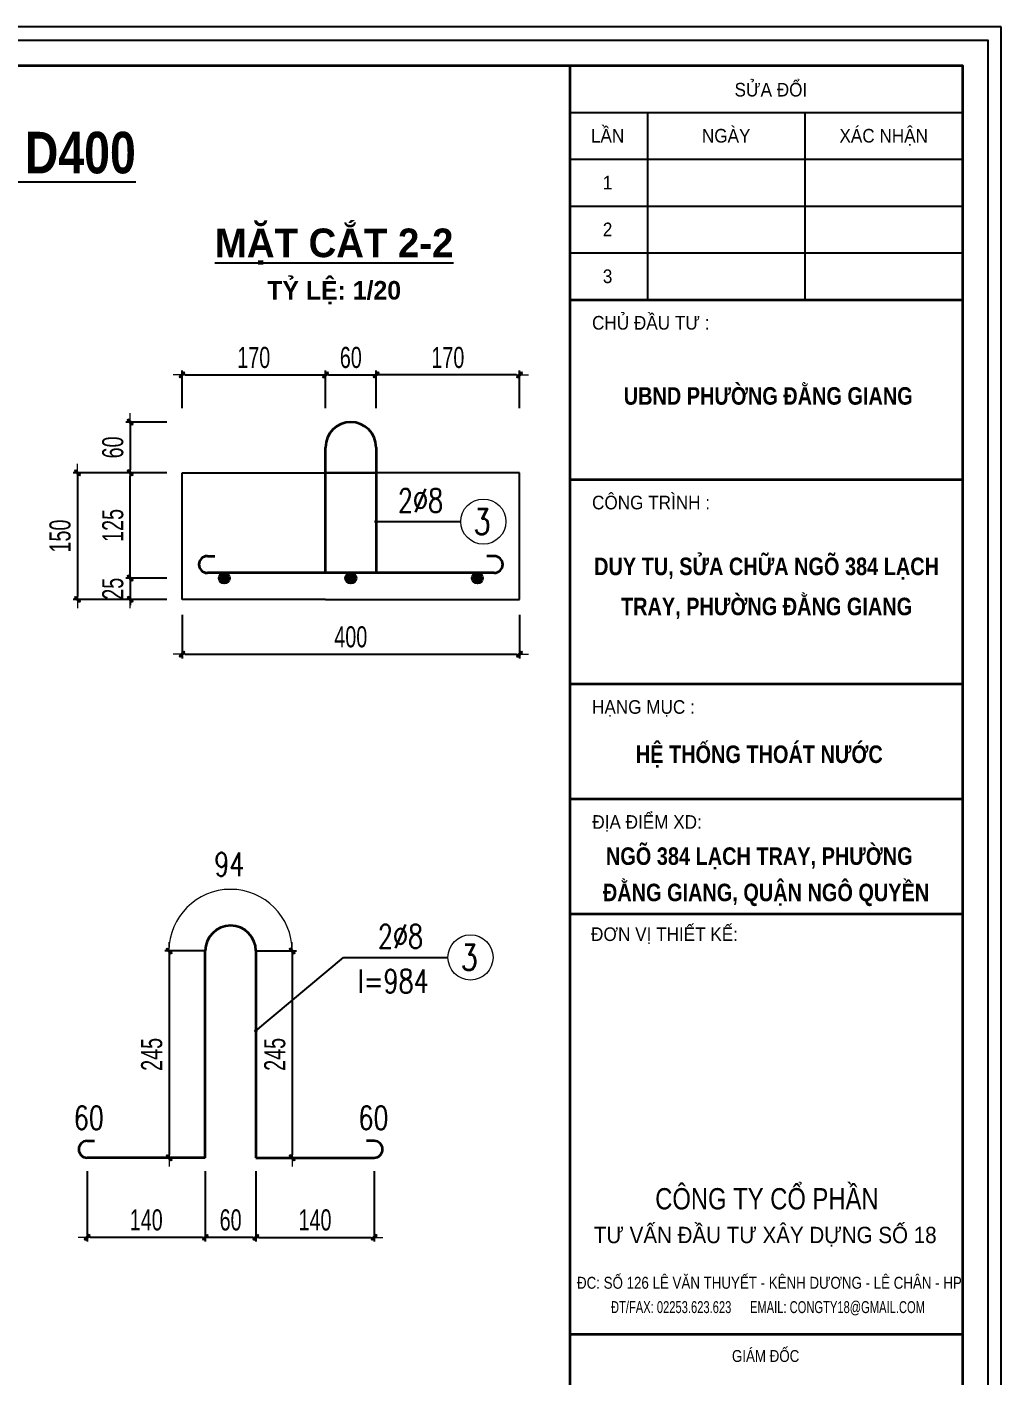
# Model space of a CAD drawing. Header units: inches. Extents: x 2792 to 53517, y -20644 to 27576.
# Drawn here: x 40923 to 43231, y 16798 to 19994 of the extents above; entities that cross this region are included whole.
import ezdxf
from ezdxf.enums import TextEntityAlignment as Align

# ---------------------------------------------------------------- set-up
doc = ezdxf.new("R2010")
doc.units = ezdxf.units.IN
doc.header["$MEASUREMENT"] = 0
for name, color, linetype, lineweight in [('2 - Text2', 2, 'Continuous', 20), ('LC Dim', 8, 'Continuous', 18), ('LC Net thay', 7, 'Continuous', 25), ('LC Text2', 7, 'Continuous', 25), ('THEP', 1, 'Continuous', 35)]:
    doc.layers.add(name, color=color, linetype=linetype, lineweight=lineweight)
for name, color, linetype in [('BT7-THAY', 7, 'Continuous'), ('ENTTNTHIETKE1', 2, 'Continuous'), ('KHUNGTEN', 5, 'Continuous'), ('T.bao', 6, 'Continuous'), ('TXT', 5, 'Continuous')]:
    doc.layers.add(name, color=color, linetype=linetype)
doc.styles.add('EG 1', font='')
doc.styles.add('HOATBIF', font='hoatbif.shx', dxfattribs={"width": 0.7})
doc.styles.add('LC 1', font='')
doc.styles.add('LC 3', font='vnsimli.shx', dxfattribs={"width": 0.75})
doc.styles.add('LC3', font='', dxfattribs={"width": 0.8})
doc.styles.add('style1', font='')
doc.styles.add('T2', font='', dxfattribs={"width": 0.8})
doc.styles.add('VnAvantH-B', font='')
doc.styles.get('EG 1').set_extended_font_data('.VnAvantH', bold=True)
doc.styles.get('LC 1').set_extended_font_data('.VnAvantH', bold=True)
doc.styles.get('LC3').set_extended_font_data('.VnArialH', bold=True)
doc.styles.get('style1').set_extended_font_data('.VnAvantH')
doc.styles.get('T2').set_extended_font_data('.VnArialH')
doc.styles.get('VnAvantH-B').set_extended_font_data('.VnAvantH', bold=True)
doc.dimstyles.new('1-100(1-25)', dxfattribs={"dimscale": 25, "dimtxt": 2.5, "dimasz": 0.35, "dimexe": 0.5, "dimexo": 0, "dimgap": 0.8, "dimtad": 1, "dimdec": 0, "dimzin": 0, "dimdsep": 46, "dimtxsty": 'HOATBIF', "dimblk1": 'DOT', "dimblk2": 'DOT', "dimsah": 1, "dimcen": -1, "dimdle": 1, "dimclrd": 256, "dimclre": 256, "dimclrt": 4, "dimadec": 3, "dimazin": 2, "dimtfac": 0.3333333333333333, "dimtdec": 0, "dimtix": 1, "dimtmove": 2, "dimatfit": 3, "dimldrblk": 'DOT', "dimfxl": 1, "dimtvp": 0.8333333333333331, "dimtolj": 1, "dimtzin": 0, "dimarcsym": 0})

# ---------------------------------------------------------------- blocks, each defined once
blk = doc.blocks.new('khung vpn')
at = {"layer": 'Defpoints'}
for p, q in [((52556.45964432618, -4195.445519303803), (52498.75819758818, -4195.445519303803)), ((52556.45964432618, -4235.275694307393), (52556.45964432618, -4195.445519303803))]:
    blk.add_line(p, q, dxfattribs=at)
at = {"layer": 'KHUNGTEN'}
blk.add_lwpolyline([(52556.24304850244, -4234.884980830777), (52502.04792260095, -4234.884980830777), (52502.04792260095, -4195.662115130224), (52556.24304850244, -4195.662115130224)], close=True, dxfattribs=at)
at = {"layer": 'T.bao'}
for p, q in [((52549.44289181817, -4196.835486807197), (52555.83215303945, -4196.835486807197)), ((52550.70276760024, -4196.835486807197), (52550.70276760024, -4199.88539166286)), ((52553.26746031984, -4196.835486807197), (52553.26746031984, -4199.88539166286)), ((52549.44289181817, -4197.597963021079), (52555.83215303945, -4197.597963021079)), ((52549.44289181817, -4198.360439235052), (52555.83215303945, -4198.360439235052)), ((52549.44289181817, -4199.122915448978), (52555.83215303945, -4199.122915448978))]:
    blk.add_line(p, q, dxfattribs=at)
at = {"layer": 'THEP'}
for p, q in [((52549.44289181817, -4199.88539166286), (52555.83215303945, -4199.88539166286)), ((52549.44289181817, -4202.810375340749), (52555.83215303945, -4202.810375340749)), ((52549.44289181817, -4206.13754427426), (52555.83215303945, -4206.13754427426)), ((52549.44289181817, -4208.009076799373), (52555.83215303945, -4208.009076799373)), ((52549.44289181817, -4209.880609324487), (52555.83215303945, -4209.880609324487)), ((52549.44289181817, -4216.72111021527), (52555.83215303945, -4216.72111021527))]:
    blk.add_line(p, q, dxfattribs=at)
for points in [[(52555.83215303945, -4234.474085367845), (52502.45881806394, -4234.474085367845), (52502.45881806394, -4196.073010593269), (52555.83215303945, -4196.073010593269)], [(52555.83215303945, -4196.073010593269), (52555.83215303945, -4234.474085367845), (52549.44289181817, -4234.474085367845), (52549.44289181817, -4196.073010593269)]]:
    blk.add_lwpolyline(points, close=True, dxfattribs=at)
at = {"layer": 'TXT', "linetype": 'Continuous'}
blk.add_line((52555.83215303945, -4196.073010593269), (52555.83215303945, -4234.474085367845), dxfattribs=at)
at = {"layer": 'BT7-THAY', "linetype": 'ByBlock', "style": 'VnAvantH-B', "width": 0.8500000011222866}
for s, p in [('ubnd ph\xadêng §»NG GIANG', (52552.6695148174, -4201.592412668494)), ('hÖ thèng tho¸t n\xadíc', (52552.52450194196, -4207.423511410011)), ('ngâ 384 L¹CH TRAY, PH¦êNG', (52552.52450194196, -4209.081643928986)), ('§»NG GIANG, quËn ng« quyÒn', (52552.63446091265, -4209.672588918063))]:
    blk.add_text(s, height=0.2851237116029671, dxfattribs=at).set_placement(p, align=Align.CENTER)
at = {"layer": 'BT7-THAY', "insert": (52552.64253074035, -4204.080975829308), "char_height": 0.2851237116029671, "width": 6.524099126571677, "attachment_point": 2, "line_spacing_factor": 1.372150999519948, "style": 'VnAvantH-B'}
blk.add_mtext('{\\W0.85;duy tu, söa ch÷a NGâ 384 L¹CH TRAY, PH¦êNG §»NG GIANG}', dxfattribs=at)
at = {"layer": 'TXT', "linetype": 'Continuous'}
for s, height, style, width, p in [('söa ®æi', 0.221811262235822, 'T2', 0.9, (52552.71293216425, -4196.577089066705)), ('lÇn', 0.221811262235822, 'T2', 0.9, (52550.05448000691, -4197.326304958766)), ('ngµy', 0.221811262235822, 'T2', 0.9, (52551.98511396004, -4197.326304958766)), ('x¸c nhËn', 0.221811262235822, 'T2', 0.9, (52554.54980667964, -4197.326304958766)), ('1', 0.221811262235822, 'T2', 0.9, (52550.05448000691, -4198.088781172693)), ('2', 0.221811262235822, 'T2', 0.9, (52550.05448000691, -4198.85125738662)), ('3', 0.221811262235822, 'T2', 0.9, (52550.05448000691, -4199.613733600548)), ('c«ng ty cæ phÇn', 0.346580097243472, 'T2', 0.8, (52552.64821081804, -4214.688684279779)), ('®c: sè 126 lª v¨n thuyÕt - kªnh d\xad¬ng - lª ch©n - hp', 0.1940848544563443, 'T2', 0.8, (52552.68916620999, -4215.979650581708)), ('§T/fax: 02253.623.623      Email: Congty18@gmail.com', 0.1940848544563443, 'style1', 0.7, (52552.66567721473, -4216.375771828277))]:
    blk.add_text(s, height=height, dxfattribs=dict(at, style=style, width=width)).set_placement(p, align=Align.CENTER)
at = {"layer": 'TXT', "linetype": 'Continuous', "style": 'T2'}
for s, height, width, p in [('chñ ®Çu t\xad :', 0.221811262235822, 0.9, (52549.8016593474, -4200.370603799054)), ('c«ng tr×nh :', 0.221811262235822, 0.9, (52549.8016593474, -4203.295587476874)), ('h¹ng môc :', 0.221811262235822, 0.9, (52549.8016593474, -4206.622756410431)), ('®Þa ®iÓm xd:', 0.221811262235822, 0.9, (52549.80643529732, -4208.494288935544)), ('®¬n vÞ thiÕt kÕ:', 0.221811262235822, 0.9, (52549.78481783982, -4210.320213736409)), ('gi¸m ®èc', 0.1940848544563443, 0.8, (52552.07928472361, -4217.171115907205))]:
    blk.add_text(s, height=height, dxfattribs=dict(at, width=width)).set_placement(p)
at = {"layer": 'TXT', "linetype": 'Continuous', "style": 'T2', "width": 0.9}
blk.add_text('t\xad vÊn ®Çu t\xad x©y dùng sè 18', height=0.2661735146829865, dxfattribs=at).set_placement((52552.62071698596, -4215.09385428579), align=Align.MIDDLE)
blk = doc.blocks.new('TIEUDE1')
at = {"layer": '2 - Text2', "color": 7, "style": 'EG 1'}
blk.add_attdef('TIªU§Ò', text='', height=5, dxfattribs=at).set_placement((0, 0), align=Align.BOTTOM_CENTER)
blk.add_attdef('TL', text='', height=3, dxfattribs=at).set_placement((0, -2), align=Align.TOP_CENTER)
blk = doc.blocks.new('DOT')
at = {"layer": 'LC Dim'}
blk.add_line((-3, 0), (3, 0), dxfattribs=at)
at = {"layer": 'LC Dim', "color": 4}
blk.add_line((-1, -1), (1, 1), dxfattribs=at)
blk.add_lwpolyline([(0.5, 1), (-1, -0.5), (-0.5, -1), (1, 0.5)], close=True, dxfattribs=at)
blk = doc.blocks.new('*D170')
at = {"layer": 'Defpoints', "color": 0, "transparency": 16777216}
for p in [(41290.43162835256, 18601.86355338804), (42090.43162835256, 18601.86355338804), (42090.43162835256, 18508.36828592513)]:
    blk.add_point(p, dxfattribs=at)
at = {"layer": 'LC Dim', "lineweight": -2, "transparency": 16777216}
for p, q in [((41290.43162835256, 18601.86355338804), (41290.43162835256, 18498.36828592513)), ((42090.43162835256, 18601.86355338804), (42090.43162835256, 18498.36828592513)), ((41297.43162835256, 18508.36828592513), (42083.43162835256, 18508.36828592513))]:
    blk.add_line(p, q, dxfattribs=at)
at = {"layer": 'LC Dim', "lineweight": -2, "transparency": 16777216, "xscale": 7, "yscale": 7, "zscale": 7, "rotation": 180}
blk.add_blockref('DOT', (41290.43162835256, 18508.36828592513), dxfattribs=at)
at = {"layer": 'LC Dim', "lineweight": -2, "transparency": 16777216, "xscale": 7, "yscale": 7, "zscale": 7}
blk.add_blockref('DOT', (42090.43162835256, 18508.36828592513), dxfattribs=at)
at = {"layer": 'LC Dim', "color": 4, "transparency": 16777216, "insert": (41690.43162835256, 18549.36828592513), "char_height": 50, "attachment_point": 5, "style": 'HOATBIF'}
blk.add_mtext('\\A1;400', dxfattribs=at)
blk = doc.blocks.new('_Dot')
at = {"color": 0, "linetype": 'ByBlock', "lineweight": -2}
blk.add_line((-0.5, 0), (-1, 0), dxfattribs=at)
at = {"color": 0, "linetype": 'ByBlock', "const_width": 0.5}
blk.add_lwpolyline([(-0.25, 0, 1), (0.25, 0, 1)], format="xyb", close=True, dxfattribs=at)
blk = doc.blocks.new('*D171')
at = {"layer": 'Defpoints', "color": 0, "transparency": 16777216}
for p in [(41630.43162835256, 19170.18196609663), (41290.43162835256, 19091.65750530642), (41630.43162835256, 19091.65750530642)]:
    blk.add_point(p, dxfattribs=at)
at = {"layer": 'LC Dim', "lineweight": -2, "transparency": 16777216}
for p, q in [((41290.43162835256, 19091.65750530642), (41290.43162835256, 19180.18196609663)), ((41630.43162835256, 19091.65750530642), (41630.43162835256, 19180.18196609663)), ((41297.43162835256, 19170.18196609663), (41623.43162835256, 19170.18196609663))]:
    blk.add_line(p, q, dxfattribs=at)
at = {"layer": 'LC Dim', "lineweight": -2, "transparency": 16777216, "xscale": 7, "yscale": 7, "zscale": 7, "rotation": 180}
blk.add_blockref('DOT', (41290.43162835256, 19170.18196609663), dxfattribs=at)
at = {"layer": 'LC Dim', "lineweight": -2, "transparency": 16777216, "xscale": 7, "yscale": 7, "zscale": 7}
blk.add_blockref('DOT', (41630.43162835256, 19170.18196609663), dxfattribs=at)
at = {"layer": 'LC Dim', "color": 4, "transparency": 16777216, "insert": (41460.43162835256, 19211.18196609663), "char_height": 50, "attachment_point": 5, "style": 'HOATBIF'}
blk.add_mtext('\\A1;170', dxfattribs=at)
blk = doc.blocks.new('*D172')
at = {"layer": 'Defpoints', "color": 0, "transparency": 16777216}
for p in [(41254.49516196825, 19058.36355338805), (41167.54866012558, 18938.36355338805), (41254.49516196825, 18938.36355338805)]:
    blk.add_point(p, dxfattribs=at)
at = {"layer": 'LC Dim', "lineweight": -2, "transparency": 16777216}
for p, q in [((41254.49516196825, 19058.36355338805), (41157.54866012558, 19058.36355338805)), ((41167.54866012558, 19051.36355338805), (41167.54866012558, 18945.36355338805)), ((41254.49516196825, 18938.36355338805), (41157.54866012558, 18938.36355338805))]:
    blk.add_line(p, q, dxfattribs=at)
at = {"layer": 'LC Dim', "lineweight": -2, "transparency": 16777216, "xscale": 7, "yscale": 7, "zscale": 7}
for p, rotation in [((41167.54866012558, 19058.36355338805), 90), ((41167.54866012558, 18938.36355338805), 270)]:
    blk.add_blockref('DOT', p, dxfattribs=dict(at, rotation=rotation))
at = {"layer": 'LC Dim', "color": 4, "transparency": 16777216, "insert": (41126.54866012558, 18998.36355338803), "char_height": 50, "attachment_point": 5, "rotation": 90, "style": 'HOATBIF'}
blk.add_mtext('\\A1;60', dxfattribs=at)
blk = doc.blocks.new('*D197')
at = {"layer": 'Defpoints', "color": 0, "transparency": 16777216}
for p in [(41345.60057375843, 17283.61890451564), (41465.60057375843, 17283.61890451564), (41345.60057375843, 17126.88262430439)]:
    blk.add_point(p, dxfattribs=at)
at = {"layer": 'LC Dim', "lineweight": -2, "transparency": 16777216}
for p, q in [((41345.60057375843, 17283.61890451564), (41345.60057375843, 17116.88262430439)), ((41465.60057375843, 17283.61890451564), (41465.60057375843, 17116.88262430439)), ((41458.60057375843, 17126.88262430439), (41352.60057375843, 17126.88262430439))]:
    blk.add_line(p, q, dxfattribs=at)
at = {"layer": 'LC Dim', "lineweight": -2, "transparency": 16777216, "xscale": 7, "yscale": 7, "zscale": 7, "rotation": 180}
blk.add_blockref('DOT', (41345.60057375843, 17126.88262430439), dxfattribs=at)
at = {"layer": 'LC Dim', "lineweight": -2, "transparency": 16777216, "xscale": 7, "yscale": 7, "zscale": 7}
blk.add_blockref('DOT', (41465.60057375843, 17126.88262430439), dxfattribs=at)
at = {"layer": 'LC Dim', "color": 4, "transparency": 16777216, "insert": (41405.60057375843, 17167.88262430439), "char_height": 50, "attachment_point": 5, "style": 'HOATBIF'}
blk.add_mtext('\\A1;60', dxfattribs=at)
blk = doc.blocks.new('*D198')
at = {"layer": 'Defpoints', "color": 0, "transparency": 16777216}
for p in [(41345.60057375844, 17805.36355338805), (41259.73996016359, 17315.36355338805), (41345.60057375844, 17315.36355338805)]:
    blk.add_point(p, dxfattribs=at)
at = {"layer": 'LC Dim', "lineweight": -2, "transparency": 16777216}
for p, q in [((41345.60057375844, 17805.36355338805), (41249.73996016359, 17805.36355338805)), ((41259.73996016359, 17798.36355338805), (41259.73996016359, 17322.36355338805)), ((41345.60057375844, 17315.36355338805), (41249.73996016359, 17315.36355338805))]:
    blk.add_line(p, q, dxfattribs=at)
at = {"layer": 'LC Dim', "lineweight": -2, "transparency": 16777216, "xscale": 7, "yscale": 7, "zscale": 7}
for p, rotation in [((41259.73996016359, 17805.36355338805), 90), ((41259.73996016359, 17315.36355338805), 270)]:
    blk.add_blockref('DOT', p, dxfattribs=dict(at, rotation=rotation))
at = {"layer": 'LC Dim', "color": 4, "transparency": 16777216, "insert": (41218.73996016359, 17560.36355338803), "char_height": 50, "attachment_point": 5, "rotation": 90, "style": 'HOATBIF'}
blk.add_mtext('\\A1;245', dxfattribs=at)
blk = doc.blocks.new('*D199')
at = {"layer": 'Defpoints', "color": 0, "transparency": 16777216}
for p in [(41065.60057375843, 17283.61890451564), (41345.60057375843, 17283.61890451564), (41065.60057375843, 17126.88262430439)]:
    blk.add_point(p, dxfattribs=at)
at = {"layer": 'LC Dim', "lineweight": -2, "transparency": 16777216}
for p, q in [((41065.60057375843, 17283.61890451564), (41065.60057375843, 17116.88262430439)), ((41345.60057375843, 17283.61890451564), (41345.60057375843, 17116.88262430439)), ((41338.60057375843, 17126.88262430439), (41072.60057375843, 17126.88262430439))]:
    blk.add_line(p, q, dxfattribs=at)
at = {"layer": 'LC Dim', "lineweight": -2, "transparency": 16777216, "xscale": 7, "yscale": 7, "zscale": 7, "rotation": 180}
blk.add_blockref('DOT', (41065.60057375843, 17126.88262430439), dxfattribs=at)
at = {"layer": 'LC Dim', "lineweight": -2, "transparency": 16777216, "xscale": 7, "yscale": 7, "zscale": 7}
blk.add_blockref('DOT', (41345.60057375843, 17126.88262430439), dxfattribs=at)
at = {"layer": 'LC Dim', "color": 4, "transparency": 16777216, "insert": (41205.60057375843, 17167.88262430439), "char_height": 50, "attachment_point": 5, "style": 'HOATBIF'}
blk.add_mtext('\\A1;140', dxfattribs=at)
blk = doc.blocks.new('*D200')
at = {"layer": 'Defpoints', "color": 0, "transparency": 16777216}
for p in [(41465.60057375844, 17805.36355338805), (41465.60057375844, 17315.36355338805), (41551.46118735638, 17315.36355338805)]:
    blk.add_point(p, dxfattribs=at)
at = {"layer": 'LC Dim', "lineweight": -2, "transparency": 16777216}
for p, q in [((41465.60057375844, 17805.36355338805), (41561.46118735638, 17805.36355338805)), ((41551.46118735638, 17798.36355338805), (41551.46118735638, 17322.36355338805)), ((41465.60057375844, 17315.36355338805), (41561.46118735638, 17315.36355338805))]:
    blk.add_line(p, q, dxfattribs=at)
at = {"layer": 'LC Dim', "lineweight": -2, "transparency": 16777216, "xscale": 7, "yscale": 7, "zscale": 7}
for p, rotation in [((41551.46118735638, 17805.36355338805), 90), ((41551.46118735638, 17315.36355338805), 270)]:
    blk.add_blockref('DOT', p, dxfattribs=dict(at, rotation=rotation))
at = {"layer": 'LC Dim', "color": 4, "transparency": 16777216, "insert": (41510.46118735638, 17560.36355338803), "char_height": 50, "attachment_point": 5, "rotation": 90, "style": 'HOATBIF'}
blk.add_mtext('\\A1;245', dxfattribs=at)
blk = doc.blocks.new('*D201')
at = {"layer": 'Defpoints', "color": 0, "transparency": 16777216}
for p in [(41465.60057375843, 17283.61890451564), (41745.60057375843, 17283.61890451564), (41745.60057375843, 17126.88262430439)]:
    blk.add_point(p, dxfattribs=at)
at = {"layer": 'LC Dim', "lineweight": -2, "transparency": 16777216}
for p, q in [((41465.60057375843, 17283.61890451564), (41465.60057375843, 17116.88262430439)), ((41745.60057375843, 17283.61890451564), (41745.60057375843, 17116.88262430439)), ((41472.60057375843, 17126.88262430439), (41738.60057375843, 17126.88262430439))]:
    blk.add_line(p, q, dxfattribs=at)
at = {"layer": 'LC Dim', "lineweight": -2, "transparency": 16777216, "xscale": 7, "yscale": 7, "zscale": 7, "rotation": 180}
blk.add_blockref('DOT', (41465.60057375843, 17126.88262430439), dxfattribs=at)
at = {"layer": 'LC Dim', "lineweight": -2, "transparency": 16777216, "xscale": 7, "yscale": 7, "zscale": 7}
blk.add_blockref('DOT', (41745.60057375843, 17126.88262430439), dxfattribs=at)
at = {"layer": 'LC Dim', "color": 4, "transparency": 16777216, "insert": (41605.60057375843, 17167.88262430439), "char_height": 50, "attachment_point": 5, "style": 'HOATBIF'}
blk.add_mtext('\\A1;140', dxfattribs=at)
blk = doc.blocks.new('*D202')
at = {"layer": 'Defpoints', "color": 0, "transparency": 16777216}
for p in [(41254.49516196825, 18688.71857568855), (41167.54866012558, 18638.36355338805), (41254.49516196825, 18638.36355338805)]:
    blk.add_point(p, dxfattribs=at)
at = {"layer": 'LC Dim', "lineweight": -2, "transparency": 16777216}
for p, q in [((41167.54866012558, 18695.71857568855), (41167.54866012558, 18702.71857568855)), ((41254.49516196825, 18688.71857568855), (41157.54866012558, 18688.71857568855)), ((41167.54866012558, 18688.71857568855), (41167.54866012558, 18638.36355338805)), ((41254.49516196825, 18638.36355338805), (41157.54866012558, 18638.36355338805)), ((41167.54866012558, 18631.36355338805), (41167.54866012558, 18624.36355338805))]:
    blk.add_line(p, q, dxfattribs=at)
at = {"layer": 'LC Dim', "lineweight": -2, "transparency": 16777216, "xscale": 7, "yscale": 7, "zscale": 7}
for p, rotation in [((41167.54866012558, 18688.71857568855), 270), ((41167.54866012558, 18638.36355338805), 90)]:
    blk.add_blockref('DOT', p, dxfattribs=dict(at, rotation=rotation))
at = {"layer": 'LC Dim', "color": 4, "transparency": 16777216, "insert": (41126.54866012558, 18663.54106453828), "char_height": 50, "attachment_point": 5, "rotation": 90, "style": 'HOATBIF'}
blk.add_mtext('\\A1;25', dxfattribs=at)
blk = doc.blocks.new('*D203')
at = {"layer": 'Defpoints', "color": 0, "transparency": 16777216}
for p in [(41254.49516196825, 18938.36355338805), (41042.54866012558, 18638.36355338805), (41254.49516196825, 18638.36355338805)]:
    blk.add_point(p, dxfattribs=at)
at = {"layer": 'LC Dim', "lineweight": -2, "transparency": 16777216}
for p, q in [((41254.49516196825, 18938.36355338805), (41032.54866012558, 18938.36355338805)), ((41042.54866012558, 18931.36355338805), (41042.54866012558, 18645.36355338805)), ((41254.49516196825, 18638.36355338805), (41032.54866012558, 18638.36355338805))]:
    blk.add_line(p, q, dxfattribs=at)
at = {"layer": 'LC Dim', "lineweight": -2, "transparency": 16777216, "xscale": 7, "yscale": 7, "zscale": 7}
for p, rotation in [((41042.54866012558, 18938.36355338805), 90), ((41042.54866012558, 18638.36355338805), 270)]:
    blk.add_blockref('DOT', p, dxfattribs=dict(at, rotation=rotation))
at = {"layer": 'LC Dim', "color": 4, "transparency": 16777216, "insert": (41001.54866012558, 18788.36355338803), "char_height": 50, "attachment_point": 5, "rotation": 90, "style": 'HOATBIF'}
blk.add_mtext('\\A1;150', dxfattribs=at)
blk = doc.blocks.new('*D204')
at = {"layer": 'Defpoints', "color": 0, "transparency": 16777216}
for p in [(41167.54866012558, 18938.36355338805), (41254.49516196825, 18938.36355338805), (41254.49516196825, 18688.71857568855)]:
    blk.add_point(p, dxfattribs=at)
at = {"layer": 'LC Dim', "lineweight": -2, "transparency": 16777216}
for p, q in [((41254.49516196825, 18938.36355338805), (41157.54866012558, 18938.36355338805)), ((41167.54866012558, 18695.71857568855), (41167.54866012558, 18931.36355338805)), ((41254.49516196825, 18688.71857568855), (41157.54866012558, 18688.71857568855))]:
    blk.add_line(p, q, dxfattribs=at)
at = {"layer": 'LC Dim', "lineweight": -2, "transparency": 16777216, "xscale": 7, "yscale": 7, "zscale": 7}
for p, rotation in [((41167.54866012558, 18938.36355338805), 90), ((41167.54866012558, 18688.71857568855), 270)]:
    blk.add_blockref('DOT', p, dxfattribs=dict(at, rotation=rotation))
at = {"layer": 'LC Dim', "color": 4, "transparency": 16777216, "insert": (41126.54866012558, 18813.54106453828), "char_height": 50, "attachment_point": 5, "rotation": 90, "style": 'HOATBIF'}
blk.add_mtext('\\A1;125', dxfattribs=at)
blk = doc.blocks.new('*D205')
at = {"layer": 'Defpoints', "color": 0, "transparency": 16777216}
for p in [(41750.43162835256, 19170.18196609663), (41750.43162835256, 19091.65750530642), (42090.43162835256, 19091.65750530642)]:
    blk.add_point(p, dxfattribs=at)
at = {"layer": 'LC Dim', "lineweight": -2, "transparency": 16777216}
for p, q in [((41750.43162835256, 19091.65750530642), (41750.43162835256, 19180.18196609663)), ((42090.43162835256, 19091.65750530642), (42090.43162835256, 19180.18196609663)), ((42083.43162835256, 19170.18196609663), (41757.43162835256, 19170.18196609663))]:
    blk.add_line(p, q, dxfattribs=at)
at = {"layer": 'LC Dim', "lineweight": -2, "transparency": 16777216, "xscale": 7, "yscale": 7, "zscale": 7, "rotation": 180}
blk.add_blockref('DOT', (41750.43162835256, 19170.18196609663), dxfattribs=at)
at = {"layer": 'LC Dim', "lineweight": -2, "transparency": 16777216, "xscale": 7, "yscale": 7, "zscale": 7}
blk.add_blockref('DOT', (42090.43162835256, 19170.18196609663), dxfattribs=at)
at = {"layer": 'LC Dim', "color": 4, "transparency": 16777216, "insert": (41920.43162835256, 19211.18196609663), "char_height": 50, "attachment_point": 5, "style": 'HOATBIF'}
blk.add_mtext('\\A1;170', dxfattribs=at)
blk = doc.blocks.new('*D211')
at = {"layer": 'Defpoints', "color": 0, "transparency": 16777216}
for p in [(41750.43162835256, 19170.18196609663), (41630.43162835256, 19091.65750530642), (41750.43162835256, 19091.65750530642)]:
    blk.add_point(p, dxfattribs=at)
at = {"layer": 'LC Dim', "lineweight": -2, "transparency": 16777216}
for p, q in [((41630.43162835256, 19091.65750530642), (41630.43162835256, 19180.18196609663)), ((41750.43162835256, 19091.65750530642), (41750.43162835256, 19180.18196609663)), ((41637.43162835256, 19170.18196609663), (41743.43162835256, 19170.18196609663))]:
    blk.add_line(p, q, dxfattribs=at)
at = {"layer": 'LC Dim', "lineweight": -2, "transparency": 16777216, "xscale": 7, "yscale": 7, "zscale": 7, "rotation": 180}
blk.add_blockref('DOT', (41630.43162835256, 19170.18196609663), dxfattribs=at)
at = {"layer": 'LC Dim', "lineweight": -2, "transparency": 16777216, "xscale": 7, "yscale": 7, "zscale": 7}
blk.add_blockref('DOT', (41750.43162835256, 19170.18196609663), dxfattribs=at)
at = {"layer": 'LC Dim', "color": 4, "transparency": 16777216, "insert": (41690.43162835256, 19211.18196609663), "char_height": 50, "attachment_point": 5, "style": 'HOATBIF'}
blk.add_mtext('\\A1;60', dxfattribs=at)
blk = doc.blocks.new('TIEUDE2')
at = {"layer": 'LC Text2', "color": 7, "style": 'LC 1'}
blk.add_attdef('%%UTIªU§Ò', text='', height=3.5, dxfattribs=at).set_placement((0, 0), align=Align.BOTTOM_CENTER)
blk.add_attdef('TL', text='', height=2.2, dxfattribs=at).set_placement((0, -1.800000000000011), align=Align.TOP_CENTER)

msp = doc.modelspace()

# ---------------------------------------------------------------- hatches: boundary and pattern name
at = {"layer": 'THEP'}
for points in [[(41402.78665065271, 18688.71857568854, 1), (41378.07660605241, 18688.71857568854, 1)], [(41702.78665065271, 18688.71857568854, 1), (41678.07660605241, 18688.71857568854, 1)], [(42002.78665065271, 18688.71857568854, 1), (41978.07660605241, 18688.71857568854, 1)]]:
    msp.add_hatch(color=256, dxfattribs=at).paths.add_polyline_path(points)

# ---------------------------------------------------------------- linework, layer by layer
at = {"layer": 'LC Dim'}
for p, q in [((41465.60057375843, 17616.39838224603, 0.0001172501882015966), (41673.47325727688, 17790.07838143455, 0.0001172501882015966)), ((41673.47325727688, 17790.07838143455, 0.0001172501882015966), (41920.55280916458, 17790.07838143455, 0.0001172501882015966))]:
    msp.add_line(p, q, dxfattribs=at)
for centre in [(42004.50152913173, 18822.61890451564, 0.0001172501882015966), (41974.05917632819, 17790.07838143455, 0.0001172501882015966)]:
    msp.add_circle(centre, 53.50636716357647, dxfattribs=at)
msp.add_arc((41405.46118735482, 17805.36355338804, 0.0001172501882015966), 146, 0, 180, dxfattribs=at)
at = {"layer": 'LC Net thay'}
for p, q in [((41290.43162835256, 18938.36355338804, 0.0001172501882015966), (41750.43162835256, 18938.36355338804, 0.0001172501882015966)), ((41290.43162835256, 18638.36355338804, 0.0001172501882015966), (41290.43162835256, 18938.36355338804, 0.0001172501882015966)), ((42090.43162835256, 18938.36355338804, 0.0001172501882015966), (41630.43162835256, 18938.36355338804, 0.0001172501882015966)), ((42090.43162835256, 18638.36355338804, 0.0001172501882015966), (42090.43162835256, 18938.36355338804, 0.0001172501882015966)), ((41630.43162835256, 18638.36355338804, 0.0001172501882015966), (41290.43162835256, 18638.36355338804, 0.0001172501882015966)), ((41630.43162835256, 18638.36355338804, 0.0001172501882015966), (42090.43162835256, 18638.36355338804, 0.0001172501882015966)), ((41345.60057375843, 17315.36355338804, 0.0001172501882015966), (41345.60057375843, 17805.36355338804, 0.0001172501882015966))]:
    msp.add_line(p, q, dxfattribs=at)
at = {"layer": 'THEP'}
for p, q in [((41630.43162835256, 18701.07359798858, 0.0001172501882015966), (41630.43162835256, 18998.36355338804, 0.0001172501882015966)), ((41630.43162835256, 18701.07359798858, 0.0001172501882015966), (41630.43162835256, 18998.36355338804, 0.0001172501882015966)), ((41750.43162835256, 18998.36355338804, 0.0001172501882015966), (41750.43162835256, 18701.07359798858, 0.0001172501882015966)), ((41350.43162835256, 18741.07359798858, 0.0001172501882015966), (41368.12362087629, 18741.07359798858, 0.0001172501882015966)), ((42030.43162835256, 18741.07359798858, 0.0001172501882015966), (42012.73963582883, 18741.07359798858, 0.0001172501882015966)), ((42030.43162835256, 18701.07359798858, 0.0001172501882015966), (41350.43162835256, 18701.07359798858, 0.0001172501882015966)), ((41345.60057375843, 17315.36355338804, 0.0001172501882015966), (41345.60057375843, 17805.36355338804, 0.0001172501882015966)), ((41345.60057375843, 17315.36355338804, 0.0001172501882015966), (41345.60057375843, 17805.36355338804, 0.0001172501882015966)), ((41465.60057375843, 17805.36355338804, 0.0001172501882015966), (41465.60057375843, 17315.36355338804, 0.0001172501882015966)), ((41065.60057375843, 17355.36355338804, 0.0001172501882015966), (41083.29256628216, 17355.36355338804, 0.0001172501882015966)), ((41745.60057375843, 17355.36355338804, 0.0001172501882015966), (41727.9085812347, 17355.36355338804, 0.0001172501882015966)), ((41345.60057375843, 17315.36355338804, 0.0001172501882015966), (41065.60057375843, 17315.36355338804, 0.0001172501882015966)), ((41465.60057375843, 17315.36355338804, 0.0001172501882015966), (41745.60057375843, 17315.36355338804, 0.0001172501882015966))]:
    msp.add_line(p, q, dxfattribs=at)
for centre in [(41390.43162835256, 18688.71857568854, 0.0001172501882015966), (41690.43162835256, 18688.71857568854, 0.0001172501882015966), (41990.43162835256, 18688.71857568854, 0.0001172501882015966)]:
    msp.add_circle(centre, 12.35502230018028, dxfattribs=at)
for centre, radius, start, end in [((41690.43162835256, 18998.36355338804, 0.0001172501882015966), 60, 0, 180), ((41350.43162835256, 18721.07359798858, 0.0001172501882015966), 20, 90, 270), ((42030.43162835256, 18721.07359798858, 0.0001172501882015966), 20, 270, 90), ((41405.60057375843, 17805.36355338804, 0.0001172501882015966), 60, 0, 180), ((41065.60057375843, 17335.36355338804, 0.0001172501882015966), 20, 90, 270), ((41745.60057375843, 17335.36355338804, 0.0001172501882015966), 20, 270, 90)]:
    msp.add_arc(centre, radius, start, end, dxfattribs=at)

# ---------------------------------------------------------------- block references
at = {"layer": 'ENTTNTHIETKE1', "color": 6, "xscale": 145.5769351532813, "yscale": 145.5769351532813, "zscale": 145.5769351532813}
msp.add_blockref('khung vpn', (-7607776.924031269, 630754.5175270941, 0.0001172501881691601), dxfattribs=at)
at = {"layer": 'LC Text2'}
ref = msp.add_blockref('TIEUDE1', (40486.84902347968, 19618.03996532271, 0.0001172501860053966), dxfattribs=dict(at, xscale=20.00000000004366, yscale=20.00000000004366, zscale=20.00000000004366))
ref.add_attrib('TIªU§Ò', '%%UcÊu t¹o gèi cèng d400', dxfattribs={"color": 7, "height": 98.4882920506366, "style": 'LC3', "width": 0.8}).set_placement((40486.84902347968, 19618.03996532271, 0.0001172501860053966), align=Align.BOTTOM_CENTER)
ref = msp.add_blockref('TIEUDE2', (41651.00030859683, 19428.61890451564, 0.0001172501882015966), dxfattribs=dict(at, xscale=20.00000000004511, yscale=20.00000000004511, zscale=20.00000000004511))
ref.add_attrib('%%UTIªU§Ò', '%%UmÆt c¾t 2-2', dxfattribs={"color": 7, "height": 67.9229600349218, "style": 'LC 1'}).set_placement((41651.00030859683, 19428.61890451564, 0.0001172501882015966), align=Align.BOTTOM_CENTER)
ref.add_attrib('TL', 'tû lÖ: 1/20', dxfattribs={"color": 7, "height": 44.00000000003057, "style": 'LC 1'}).set_placement((41651.00030859683, 19392.6189045161, 0.0001172501882015966), align=Align.TOP_CENTER)

# ---------------------------------------------------------------- texts
at = {"layer": 'LC Text2', "linetype": 'ByBlock', "style": 'LC 3', "width": 0.75}
for s, p in [('2%%C8', (41802.05819622248, 18844.79152566381, 0.0001172501882015966)), ('2%%C8', (41754.61584341882, 17812.25100258272, 0.0001172501882015966)), ('l=984 ', (41707.11584341882, 17706.25100258272, 0.0001172501882015966))]:
    msp.add_text(s, height=55.55555685537384, dxfattribs=at).set_placement(p)
at = {"layer": 'LC Text2', "ltscale": 100, "style": 'LC 3', "width": 0.75}
for p in [(42001.48209118396, 18822.61890451564, 0.0001172501882015966), (41971.0397383803, 17790.07838143455, 0.0001172501882015966)]:
    msp.add_text('3', height=61.11111254091122, dxfattribs=at).set_placement(p, align=Align.MIDDLE_CENTER)
at = {"layer": 'LC Text2', "linetype": 'ByBlock', "char_height": 55.55555685537384, "width": 209.2140127485036, "attachment_point": 1, "style": 'LC 3'}
for s, insert in [('94', (41366.77564961947, 18038.43461853871, 0.0001172501882015966)), ('60', (41033.81878579356, 17437.66948824236, 0.0001172501882015966)), ('60', (41708.31878579356, 17437.66948824236, 0.0001172501882015966))]:
    msp.add_mtext(s, dxfattribs=dict(at, insert=insert))

# ---------------------------------------------------------------- dimensions: what is measured, and where the dimension line sits
at = {"layer": 'LC Dim'}
for base, p1, p2, picture, middle in [((41630.43162835256, 19170.18196609663, 0.0001172501882015966), (41290.43162835256, 19091.65750530642, 0.0001172501882015966), (41630.43162835256, 19091.65750530642, 0.0001172501882015966), '*D171', (41460.43162835256, 19211.18196609663, 0.0001172501882015966)), ((41750.43162835256, 19170.18196609663, 0.0001172501882015966), (41630.43162835256, 19091.65750530642, 0.0001172501882015966), (41750.43162835256, 19091.65750530642, 0.0001172501882015966), '*D211', (41690.43162835256, 19211.18196609663, 0.0001172501882015966)), ((41750.43162835256, 19170.18196609663, 0.0001172501882015966), (42090.43162835256, 19091.65750530642, 0.0001172501882015966), (41750.43162835256, 19091.65750530642, 0.0001172501882015966), '*D205', (41920.43162835256, 19211.18196609663, 0.0001172501882015966)), ((42090.43162835256, 18508.36828592513, 0.0001172501882015966), (41290.43162835256, 18601.86355338804, 0.0001172501882015966), (42090.43162835256, 18601.86355338804, 0.0001172501882015966), '*D170', (41690.43162835256, 18549.36828592513, 0.0001172501882015966)), ((41745.60057375843, 17126.88262430439, 0.0001172501882015966), (41465.60057375843, 17283.61890451564, 0.0001172501882015966), (41745.60057375843, 17283.61890451564, 0.0001172501882015966), '*D201', (41605.60057375843, 17167.88262430439, 0.0001172501882015966))]:
    dim = msp.add_linear_dim(base=base, p1=p1, p2=p2, dimstyle='1-100(1-25)', override={"dimscale": 20, "dimlfac": 0.5}, dxfattribs=at)
    dim.commit()
    dim.dimension.update_dxf_attribs({"geometry": picture, "text_midpoint": middle})
for base, p1, p2, angle, picture, middle in [((41167.54866012558, 18938.36355338805, 0.0001172501882015966), (41254.49516196823, 19058.36355338804, 0.0001172501882015966), (41254.49516196823, 18938.36355338804, 0.0001172501882015966), 90, '*D172', (41126.54866012558, 18998.36355338803, 0.0001172501882015966)), ((41042.54866012558, 18638.36355338805, 0.0001172501882015966), (41254.49516196823, 18938.36355338804, 0.0001172501882015966), (41254.49516196823, 18638.36355338804, 0.0001172501882015966), 90, '*D203', (41001.54866012558, 18788.36355338803, 0.0001172501882015966)), ((41167.54866012558, 18938.36355338805, 0.0001172501882015966), (41254.49516196823, 18688.71857568854, 0.0001172501882015966), (41254.49516196823, 18938.36355338804, 0.0001172501882015966), 90, '*D204', (41126.54866012558, 18813.54106453828, 0.0001172501882015966)), ((41167.54866012558, 18638.36355338805, 0.0001172501882015966), (41254.49516196823, 18688.71857568854, 0.0001172501882015966), (41254.49516196823, 18638.36355338804, 0.0001172501882015966), 90, '*D202', (41126.54866012558, 18663.54106453828, 0.0001172501882015966)), ((41065.60057375843, 17126.88262430439, 0.0001172501882015966), (41345.60057375843, 17283.61890451564, 0.0001172501882015966), (41065.60057375843, 17283.61890451564, 0.0001172501882015966), 180, '*D199', (41205.60057375843, 17167.88262430439, 0.0001172501882015966)), ((41345.60057375843, 17126.88262430439, 0.0001172501882015966), (41465.60057375843, 17283.61890451564, 0.0001172501882015966), (41345.60057375843, 17283.61890451564, 0.0001172501882015966), 180, '*D197', (41405.60057375843, 17167.88262430439, 0.0001172501882015966))]:
    dim = msp.add_linear_dim(base=base, p1=p1, p2=p2, angle=angle, dimstyle='1-100(1-25)', override={"dimscale": 20, "dimlfac": 0.5}, dxfattribs=at)
    dim.commit()
    dim.dimension.update_dxf_attribs({"geometry": picture, "text_midpoint": middle})
for base, p1, p2, picture, middle in [((41259.73996016359, 17315.36355338805, 0.0001172501882015966), (41345.60057375843, 17805.36355338804, 0.0001172501882015966), (41345.60057375843, 17315.36355338804, 0.0001172501882015966), '*D198', (41218.73996016359, 17560.36355338803, 0.0001172501882015966)), ((41551.46118735638, 17315.36355338805, 0.0001172501882015966), (41465.60057375843, 17805.36355338804, 0.0001172501882015966), (41465.60057375843, 17315.36355338804, 0.0001172501882015966), '*D200', (41510.46118735638, 17560.36355338803, 0.0001172501882015966))]:
    dim = msp.add_linear_dim(base=base, p1=p1, p2=p2, angle=90, text='245', dimstyle='1-100(1-25)', override={"dimscale": 20, "dimlfac": 0.5}, dxfattribs=at)
    dim.commit()
    dim.dimension.update_dxf_attribs({"geometry": picture, "text_midpoint": middle})

# ---------------------------------------------------------------- leaders
for points in [[(41750.43162835256, 18822.61890451564, 0.0001172501882015966), (41950.99516196823, 18822.61890451564, 0.0001172501882015966)], [(41465.60057375843, 17616.39838224603, 0.0001172501882015966), (41673.47325727688, 17790.07838143455, 0.0001172501882015966), (41920.55280916458, 17790.07838143455, 0.0001172501882015966)]]:
    msp.add_leader(points, dimstyle='1-100(1-25)', override={"dimgap": 0.8, "dimtad": 0, "dimfxl": 2, "dimarcsym": 1}, dxfattribs=at)

doc.saveas('drawing.dxf')
